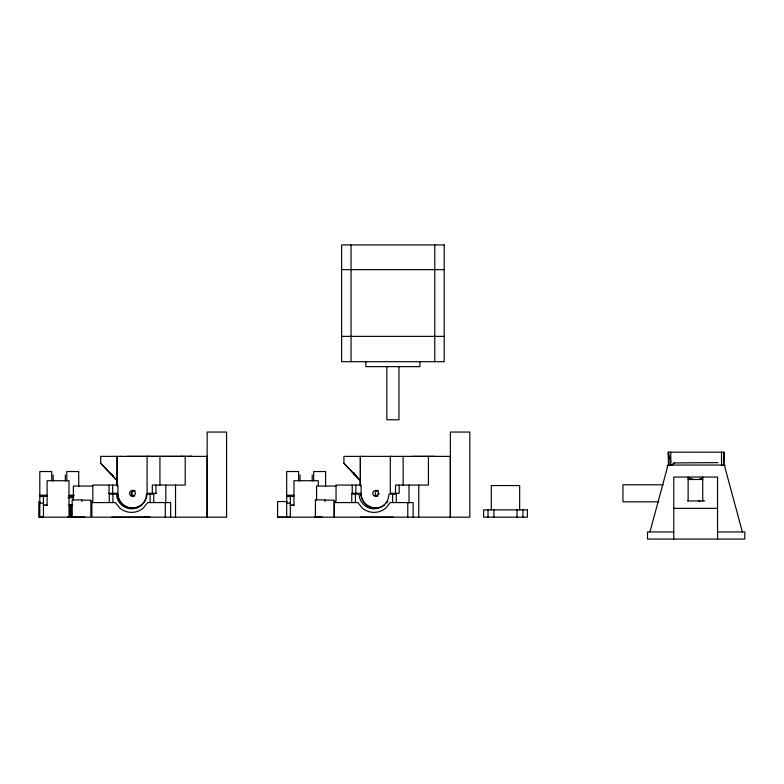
<?xml version="1.0" encoding="UTF-8"?>
<svg xmlns="http://www.w3.org/2000/svg" width="784" height="784" viewBox="0 0 784 784"><rect width="100%" height="100%" fill="white"/><g stroke="black" fill="none" stroke-linecap="round" stroke-linejoin="round"><path stroke-width="1.18" d="M117.149 486.031L117.149 456.366L117.149 485.423L117.159 480.69L100.705 463.275L100.705 456.366L207.143 456.376L207.143 517.175L207.143 432.053L226.596 432.053L226.596 517.175L91.855 517.175L91.855 502.583L115.385 502.583L119.913 508.208A18.238 18.238 0 0 0 143.168 508.208L147.696 502.583L170.657 502.583L170.657 517.175M110.73 473.899L110.73 473.193L111.406 474.614M147.088 456.366L147.088 493.322A14.592 14.592 0 0 1 146.588 497.095M159.936 485.071L159.936 456.366M185.21 456.366L185.21 485.071L152.321 485.071L152.321 493.322M360.366 485.423L360.375 480.69L343.921 463.275L343.921 456.366L450.359 456.376L450.359 517.175L450.359 432.053L469.812 432.053L469.812 517.175L334.347 517.175L334.347 502.583L357.876 502.583L362.404 508.208A18.238 18.238 0 0 0 385.659 508.208L390.187 502.583L413.148 502.583L413.148 517.175M353.947 473.899L354.623 473.193M360.366 485.071L360.366 456.366L360.366 486.031M390.305 493.322L390.305 456.366M403.152 485.071L403.152 456.366M428.427 456.366L428.427 485.071L395.538 485.071L395.538 493.322M674.446 462.923L717.938 462.629M723.505 465.627L723.946 452.192L668.37 452.192L668.37 463.079L668.977 465.226M723.475 465.559L723.946 452.192L723.946 463.079L723.338 465.226M649.936 531.944L667.37 467.489L667.37 465.059L724.945 465.059L724.945 467.489L742.37 531.944M43.453 495.89L43.453 517.175L39.2 517.175L39.2 501.584L39.808 501.584M674.152 462.923L672.084 465.059L674.446 462.629M698.838 479.475L702.719 477.926M148.196 456.376L148.774 456.376M391.412 456.376L391.99 456.376M150.146 517.175L144.197 517.156M393.362 517.175L360.366 517.175M169.403 456.376L191.815 456.366M412.619 456.376L434.904 456.366M181.163 456.366L182.564 456.366M39.2 501.584L39.2 517.175L43.453 517.175M75.078 517.166L67.777 517.156L74.95 517.156M287.13 501.584L277.565 501.584L277.565 517.175L290.325 517.175L290.325 495.89M317.079 517.175L314.639 517.156L321.94 517.166L314.639 517.038M341.628 269.647L444.175 269.647M341.628 336.365L444.175 336.365M126.881 456.366L169.403 456.376M190.796 456.366L191.649 456.366M688.127 479.475L702.719 479.475M343.921 463.275L360.375 480.69L360.503 479.965M663.078 484.806L622.947 484.806L622.947 501.829L658.776 501.829M92.826 486.041L73.373 486.041L73.373 499.908M336.042 486.041L316.589 486.041L316.589 499.908M108.359 493.322L117.551 493.322A14.945 14.945 0 0 0 138.856 506.846M147.441 493.322L156.604 493.322M351.575 493.322L360.767 493.322A14.945 14.945 0 0 0 378.515 508.003M390.657 493.322L399.183 493.322L399.183 485.071M377.516 493.9L379.221 493.9M39.808 495.233L46.962 495.233M69.188 495.233L73.951 495.233M286.67 495.233L293.824 495.233M39.808 495.89L47.001 495.89M69.168 495.89L73.892 495.89M286.67 495.89L293.863 495.89M39.808 495.958L47.001 495.958M69.168 495.958L73.892 495.958M286.67 495.958L293.863 495.958M39.808 496.517L43.453 496.517M286.67 496.517L290.325 496.517M315.374 499.908L325.105 499.908L325.105 501.368M81.889 500.153L90.885 500.153L90.885 517.175L39.2 517.175M325.105 500.153L334.102 500.153L334.102 517.175L277.565 517.175M687.646 500.927L704.669 500.927M90.885 501.368L92.826 501.368L92.826 485.071L117.904 485.071L117.904 493.322A14.592 14.592 0 0 0 146.314 498.007M334.102 501.368L336.042 501.368L336.042 485.071L361.12 485.071L361.12 493.322A14.592 14.592 0 0 0 384.591 504.896M39.808 503.073L43.453 503.073M286.67 503.073L290.325 503.073M47.109 505.249L43.453 505.249L47.109 505.249L47.109 480.719L68.992 480.719L68.992 517.175M72.638 505.229L68.992 505.17L71.422 505.18L71.422 517.175M293.971 505.249L290.325 505.249L293.971 505.249L293.971 480.719L318.294 480.719L318.294 485.708M673.779 508.336L717.556 508.336M67.777 517.156L84.682 517.038M111.985 517.175L148.774 517.175M673.779 531.944L647.515 531.944L647.515 539.069L744.8 539.069L744.8 531.944L717.556 531.944M68.022 497.722L72.883 497.742M71.422 505.18L70.207 505.17L70.207 517.175M363.59 456.366L364.139 456.386M120.373 456.366L120.922 456.386M698.534 500.927L700.239 501.515M688.127 477.642L693.35 479.475M100.705 463.275L117.159 480.69L117.149 479.965M355.877 475.653L357.151 477.289M111.377 474.016L113.935 477.289M354.623 474.604L353.947 473.193L355.936 476.006M353.947 473.193L355.289 475.32M111.181 473.899L112.073 475.32M668.801 465.627L668.37 452.192L670.8 461.923M668.37 452.192L668.84 465.559M360.366 479.965L360.366 480.69M721.515 452.192L721.515 465.627M717.556 539.069L717.556 477.044L673.779 477.044L673.779 539.069M702.719 477.044L702.719 500.927M688.127 477.044L688.127 500.927M670.8 452.192L670.8 465.588M522.938 509.884L522.938 517.175M519.655 509.884L519.655 485.561L491.303 485.561L491.303 509.884M517.028 509.884L517.028 517.175M493.93 509.884L493.93 517.175M488.02 509.884L488.02 517.175M434.777 244.931L434.777 361.689M419.93 361.689L419.93 366.638L365.873 366.638L365.873 361.689M418.744 485.071L418.744 517.175M409.013 485.071L409.013 502.907M407.768 502.583L407.768 517.175M398.968 366.53L398.968 419.763L386.835 419.763L386.835 366.53M396.263 502.583L396.263 494.155L388.972 494.155L388.452 497.722A14.945 14.945 0 0 1 359.572 497.722L359.043 494.155L351.751 494.155L351.751 502.583M392.617 494.155L392.617 502.583M355.887 485.071L355.887 493.322M355.407 494.155L355.407 502.583M352.241 485.071L352.241 493.322M351.036 244.931L351.036 361.689M325.585 486.629L325.585 471.537L313.669 471.537L313.669 480.7M315.452 499.908L315.374 517.175M312.208 474.937L312.208 480.994M300.047 474.937L300.047 480.994M298.586 480.7L298.586 471.537L286.67 471.537L286.67 517.175M175.518 485.071L175.518 517.175M165.796 485.071L165.796 502.907M165.287 502.583L165.287 517.175M155.967 485.071L155.967 493.322M153.772 502.583L153.772 494.155L146.49 494.155L145.961 497.722A14.945 14.945 0 0 1 117.081 497.722L116.551 494.155L109.27 494.155L109.27 502.583M150.126 494.155L150.126 502.583M112.916 494.155L112.916 502.583M112.671 485.071L112.671 493.322M109.025 485.071L109.025 493.322M81.889 501.368L81.889 499.908L72.157 499.908L72.236 517.175M78.723 486.629L78.723 471.537L66.807 471.537L66.807 480.7M65.346 474.937L65.346 480.994M53.185 474.937L53.185 480.994M51.724 480.7L51.724 471.537L39.808 471.537L39.808 517.175M133.378 496.615A3.646 3.646 0 0 1 132.976 496.399M132.271 495.811A3.646 3.646 0 0 1 131.977 495.459M131.398 494.224A3.646 3.646 0 0 1 131.31 493.773M131.31 492.862A3.646 3.646 0 0 1 131.536 491.98M142.022 504.837A14.945 14.945 0 0 1 140.503 505.935M134.378 496.184A2.92 2.92 0 0 1 132.035 492.95A2.92 2.92 0 0 1 135.113 490.402M377.594 496.184A2.92 2.92 0 0 1 375.252 492.95A2.92 2.92 0 0 1 378.329 490.402M375.487 495.811A3.646 3.646 0 0 1 375.193 495.459M387.845 501.417A14.592 14.592 0 0 1 386.679 502.946M444.175 244.931L341.628 244.931L341.628 361.689L444.175 361.689L444.175 244.931M527.367 509.884L483.591 509.884L483.591 517.175L527.367 517.175L527.367 509.884M113.347 476.662L111.387 474.065L113.347 476.662M131.036 495.841A2.92 2.92 0 0 0 135.416 493.322A2.92 2.92 0 0 0 131.036 490.794A2.92 2.92 0 0 0 131.036 495.841M374.252 495.841A2.92 2.92 0 0 0 378.633 493.322A2.92 2.92 0 0 0 374.252 490.794A2.92 2.92 0 0 0 374.252 495.841"/></g></svg>
